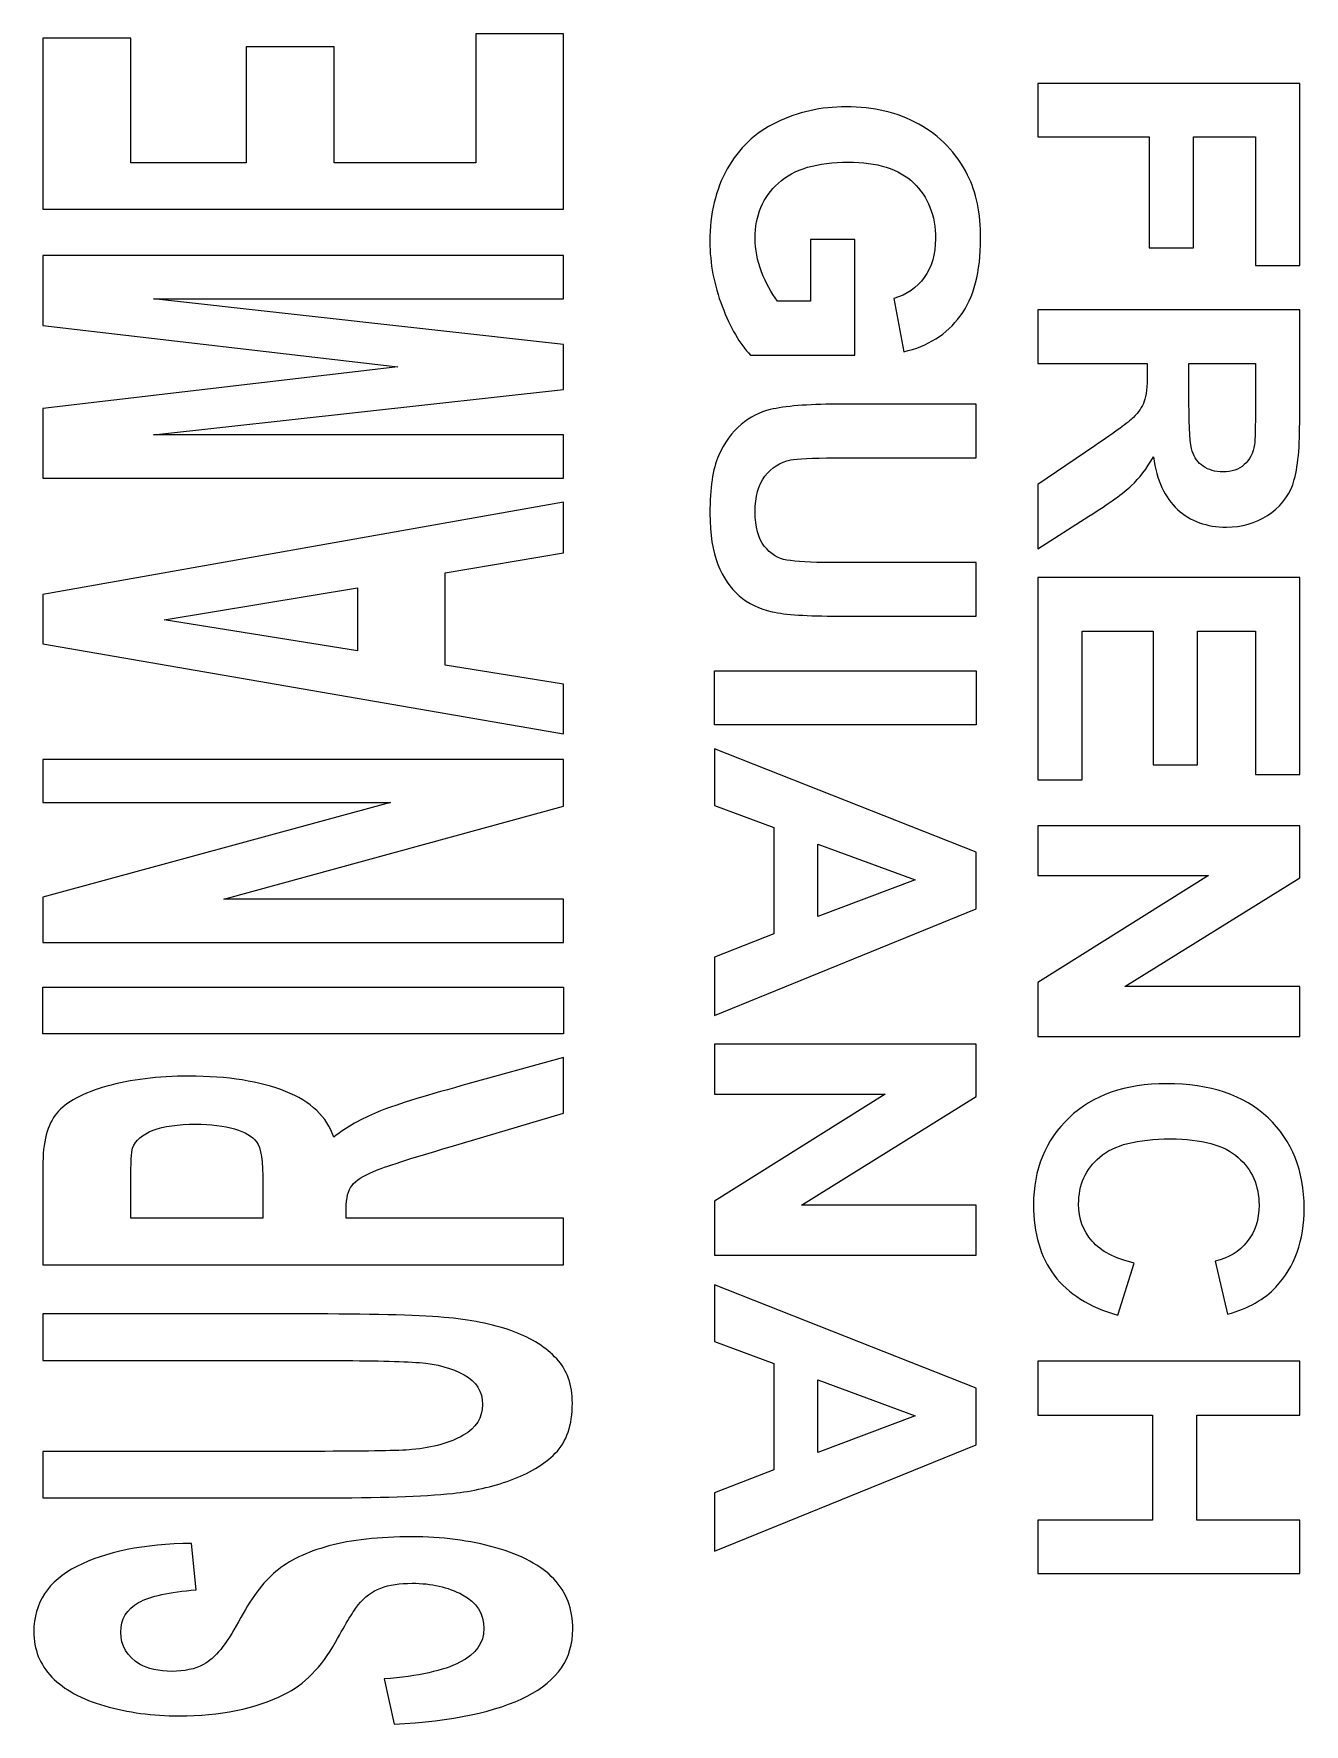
# Model space of a CAD drawing. Header units: centimetres. Extents: x -12.1 to 12.1, y -5 to 6.2.
# Drawn here: x -6.81 to -6.315, y -0.285 to 0.374 of the extents above; entities that cross this region are included whole.
import ezdxf

# ---------------------------------------------------------------- set-up
doc = ezdxf.new("R2010")
doc.units = ezdxf.units.CM
doc.header["$MEASUREMENT"] = 0
doc.layers.add('Layer 1', color=7, linetype='Continuous')

msp = doc.modelspace()

# ---------------------------------------------------------------- linework, layer by layer
at = {"layer": 'Layer 1', "color": 250}
for points, knots in [([(-6.60399, 0.30567), (-6.60399, 0.30567), (-6.80686, 0.30567), (-6.80686, 0.30567), (-6.80686, 0.30567), (-6.80686, 0.30567), (-6.80686, 0.37232), (-6.80686, 0.37232), (-6.80686, 0.37232), (-6.80686, 0.37232), (-6.77255, 0.37232), (-6.77255, 0.37232), (-6.77255, 0.37232), (-6.77255, 0.37232), (-6.77255, 0.3238), (-6.77255, 0.3238), (-6.77255, 0.3238), (-6.77255, 0.3238), (-6.72757, 0.3238), (-6.72757, 0.3238), (-6.72757, 0.3238), (-6.72757, 0.3238), (-6.72757, 0.36895), (-6.72757, 0.36895), (-6.72757, 0.36895), (-6.72757, 0.36895), (-6.69338, 0.36895), (-6.69338, 0.36895), (-6.69338, 0.36895), (-6.69338, 0.36895), (-6.69338, 0.3238), (-6.69338, 0.3238), (-6.69338, 0.3238), (-6.69338, 0.3238), (-6.63817, 0.3238), (-6.63817, 0.3238), (-6.63817, 0.3238), (-6.63817, 0.3238), (-6.63817, 0.37404), (-6.63817, 0.37404), (-6.63817, 0.37404), (-6.63817, 0.37404), (-6.60399, 0.37404), (-6.60399, 0.37404), (-6.60399, 0.37404), (-6.60399, 0.37404), (-6.60399, 0.30567), (-6.60399, 0.30567)], [0, 0, 0, 0, 0.076923, 0.076923, 0.076923, 0.076923, 0.153846, 0.153846, 0.153846, 0.153846, 0.230769, 0.230769, 0.230769, 0.230769, 0.307692, 0.307692, 0.307692, 0.307692, 0.384615, 0.384615, 0.384615, 0.384615, 0.461538, 0.461538, 0.461538, 0.461538, 0.538462, 0.538462, 0.538462, 0.538462, 0.615385, 0.615385, 0.615385, 0.615385, 0.692308, 0.692308, 0.692308, 0.692308, 0.769231, 0.769231, 0.769231, 0.769231, 0.846154, 0.846154, 0.846154, 0.846154, 1, 1, 1, 1]), ([(-6.41917, 0.3547), (-6.41917, 0.3547), (-6.3172, 0.3547), (-6.3172, 0.3547), (-6.3172, 0.3547), (-6.3172, 0.3547), (-6.3172, 0.28374), (-6.3172, 0.28374), (-6.3172, 0.28374), (-6.3172, 0.28374), (-6.33443, 0.28374), (-6.33443, 0.28374), (-6.33443, 0.28374), (-6.33443, 0.28374), (-6.33443, 0.33382), (-6.33443, 0.33382), (-6.33443, 0.33382), (-6.33443, 0.33382), (-6.35857, 0.33382), (-6.35857, 0.33382), (-6.35857, 0.33382), (-6.35857, 0.33382), (-6.35857, 0.29061), (-6.35857, 0.29061), (-6.35857, 0.29061), (-6.35857, 0.29061), (-6.37583, 0.29061), (-6.37583, 0.29061), (-6.37583, 0.29061), (-6.37583, 0.29061), (-6.37583, 0.33382), (-6.37583, 0.33382), (-6.37583, 0.33382), (-6.37583, 0.33382), (-6.41917, 0.33382), (-6.41917, 0.33382), (-6.41917, 0.33382), (-6.41917, 0.33382), (-6.41917, 0.3547), (-6.41917, 0.3547)], [0, 0, 0, 0, 0.090909, 0.090909, 0.090909, 0.090909, 0.181818, 0.181818, 0.181818, 0.181818, 0.272727, 0.272727, 0.272727, 0.272727, 0.363636, 0.363636, 0.363636, 0.363636, 0.454545, 0.454545, 0.454545, 0.454545, 0.545455, 0.545455, 0.545455, 0.545455, 0.636364, 0.636364, 0.636364, 0.636364, 0.727273, 0.727273, 0.727273, 0.727273, 0.818182, 0.818182, 0.818182, 0.818182, 1, 1, 1, 1]), ([(-6.50772, 0.29384), (-6.50772, 0.29384), (-6.49053, 0.29384), (-6.49053, 0.29384), (-6.49053, 0.29384), (-6.49053, 0.29384), (-6.49053, 0.2488), (-6.49053, 0.2488), (-6.49053, 0.2488), (-6.49053, 0.2488), (-6.53116, 0.2488), (-6.53116, 0.2488), (-6.53116, 0.2488), (-6.53532, 0.25316), (-6.53902, 0.25949), (-6.5422, 0.26782), (-6.5422, 0.26782), (-6.54534, 0.27611), (-6.54697, 0.28452), (-6.54697, 0.29306), (-6.54697, 0.29306), (-6.54697, 0.30389), (-6.54473, 0.31332), (-6.54022, 0.32136), (-6.54022, 0.32136), (-6.53576, 0.32942), (-6.52938, 0.33548), (-6.52106, 0.33953), (-6.52106, 0.33953), (-6.5127, 0.34358), (-6.50367, 0.34559), (-6.49388, 0.34559), (-6.49388, 0.34559), (-6.48325, 0.34559), (-6.47382, 0.34335), (-6.46556, 0.33883), (-6.46556, 0.33883), (-6.45729, 0.33432), (-6.45096, 0.32771), (-6.44656, 0.31897), (-6.44656, 0.31897), (-6.44319, 0.31234), (-6.4415, 0.30409), (-6.4415, 0.29416), (-6.4415, 0.29416), (-6.4415, 0.28132), (-6.44412, 0.27127), (-6.44945, 0.26405), (-6.44945, 0.26405), (-6.45475, 0.25684), (-6.46209, 0.25217), (-6.47147, 0.25013), (-6.47147, 0.25013), (-6.47147, 0.25013), (-6.4753, 0.27089), (-6.4753, 0.27089), (-6.4753, 0.27089), (-6.47027, 0.27232), (-6.46634, 0.27509), (-6.46343, 0.27911), (-6.46343, 0.27911), (-6.46051, 0.2831), (-6.45908, 0.28816), (-6.45908, 0.29416), (-6.45908, 0.29416), (-6.45908, 0.30333), (-6.46194, 0.31059), (-6.46765, 0.31597), (-6.46765, 0.31597), (-6.47332, 0.32136), (-6.4818, 0.32404), (-6.49304, 0.32404), (-6.49304, 0.32404), (-6.50513, 0.32404), (-6.51421, 0.32134), (-6.52026, 0.31585), (-6.52026, 0.31585), (-6.52632, 0.31041), (-6.52935, 0.30325), (-6.52935, 0.29439), (-6.52935, 0.29439), (-6.52935, 0.29003), (-6.52851, 0.28564), (-6.52682, 0.28124), (-6.52682, 0.28124), (-6.52513, 0.27684), (-6.52306, 0.27306), (-6.52064, 0.26988), (-6.52064, 0.26988), (-6.52064, 0.26988), (-6.50772, 0.26988), (-6.50772, 0.26988), (-6.50772, 0.26988), (-6.50772, 0.26988), (-6.50772, 0.29384), (-6.50772, 0.29384)], [0, 0, 0, 0, 0.04, 0.04, 0.04, 0.04, 0.08, 0.08, 0.08, 0.08, 0.12, 0.12, 0.12, 0.12, 0.16, 0.16, 0.16, 0.16, 0.2, 0.2, 0.2, 0.2, 0.24, 0.24, 0.24, 0.24, 0.28, 0.28, 0.28, 0.28, 0.32, 0.32, 0.32, 0.32, 0.36, 0.36, 0.36, 0.36, 0.4, 0.4, 0.4, 0.4, 0.44, 0.44, 0.44, 0.44, 0.48, 0.48, 0.48, 0.48, 0.52, 0.52, 0.52, 0.52, 0.56, 0.56, 0.56, 0.56, 0.6, 0.6, 0.6, 0.6, 0.64, 0.64, 0.64, 0.64, 0.68, 0.68, 0.68, 0.68, 0.72, 0.72, 0.72, 0.72, 0.76, 0.76, 0.76, 0.76, 0.8, 0.8, 0.8, 0.8, 0.84, 0.84, 0.84, 0.84, 0.88, 0.88, 0.88, 0.88, 0.92, 0.92, 0.92, 0.92, 1, 1, 1, 1]), ([(-6.60399, 0.20081), (-6.60399, 0.20081), (-6.80686, 0.20081), (-6.80686, 0.20081), (-6.80686, 0.20081), (-6.80686, 0.20081), (-6.80686, 0.22798), (-6.80686, 0.22798), (-6.80686, 0.22798), (-6.80686, 0.22798), (-6.66848, 0.24428), (-6.66848, 0.24428), (-6.66848, 0.24428), (-6.66848, 0.24428), (-6.80686, 0.26041), (-6.80686, 0.26041), (-6.80686, 0.26041), (-6.80686, 0.26041), (-6.80686, 0.28764), (-6.80686, 0.28764), (-6.80686, 0.28764), (-6.80686, 0.28764), (-6.60399, 0.28764), (-6.60399, 0.28764), (-6.60399, 0.28764), (-6.60399, 0.28764), (-6.60399, 0.27078), (-6.60399, 0.27078), (-6.60399, 0.27078), (-6.60399, 0.27078), (-6.7637, 0.27078), (-6.7637, 0.27078), (-6.7637, 0.27078), (-6.7637, 0.27078), (-6.60399, 0.25293), (-6.60399, 0.25293), (-6.60399, 0.25293), (-6.60399, 0.25293), (-6.60399, 0.23546), (-6.60399, 0.23546), (-6.60399, 0.23546), (-6.60399, 0.23546), (-6.7637, 0.2177), (-6.7637, 0.2177), (-6.7637, 0.2177), (-6.7637, 0.2177), (-6.60399, 0.2177), (-6.60399, 0.2177), (-6.60399, 0.2177), (-6.60399, 0.2177), (-6.60399, 0.20081), (-6.60399, 0.20081)], [0, 0, 0, 0, 0.071429, 0.071429, 0.071429, 0.071429, 0.142857, 0.142857, 0.142857, 0.142857, 0.214286, 0.214286, 0.214286, 0.214286, 0.285714, 0.285714, 0.285714, 0.285714, 0.357143, 0.357143, 0.357143, 0.357143, 0.428571, 0.428571, 0.428571, 0.428571, 0.5, 0.5, 0.5, 0.5, 0.571429, 0.571429, 0.571429, 0.571429, 0.642857, 0.642857, 0.642857, 0.642857, 0.714286, 0.714286, 0.714286, 0.714286, 0.785714, 0.785714, 0.785714, 0.785714, 0.857143, 0.857143, 0.857143, 0.857143, 1, 1, 1, 1]), ([(-6.41917, 0.26644), (-6.41917, 0.26644), (-6.3172, 0.26644), (-6.3172, 0.26644), (-6.3172, 0.26644), (-6.3172, 0.26644), (-6.3172, 0.22244), (-6.3172, 0.22244), (-6.3172, 0.22244), (-6.3172, 0.21141), (-6.3181, 0.20334), (-6.31993, 0.19831), (-6.31993, 0.19831), (-6.32176, 0.19332), (-6.32503, 0.18933), (-6.32972, 0.18631), (-6.32972, 0.18631), (-6.3344, 0.18328), (-6.33976, 0.18177), (-6.34576, 0.18177), (-6.34576, 0.18177), (-6.35345, 0.18177), (-6.35974, 0.18407), (-6.36474, 0.18861), (-6.36474, 0.18861), (-6.36973, 0.19321), (-6.37287, 0.20002), (-6.37417, 0.20911), (-6.37417, 0.20911), (-6.37677, 0.20456), (-6.37962, 0.20084), (-6.38274, 0.19793), (-6.38274, 0.19793), (-6.38583, 0.19499), (-6.39136, 0.19099), (-6.39928, 0.18605), (-6.39928, 0.18605), (-6.39928, 0.18605), (-6.41917, 0.17335), (-6.41917, 0.17335), (-6.41917, 0.17335), (-6.41917, 0.17335), (-6.41917, 0.19836), (-6.41917, 0.19836), (-6.41917, 0.19836), (-6.41917, 0.19836), (-6.39698, 0.2135), (-6.39698, 0.2135), (-6.39698, 0.2135), (-6.38906, 0.21883), (-6.38405, 0.22253), (-6.38198, 0.22451), (-6.38198, 0.22451), (-6.37994, 0.22649), (-6.37852, 0.22856), (-6.37776, 0.2308), (-6.37776, 0.2308), (-6.37697, 0.23302), (-6.37659, 0.23654), (-6.37659, 0.24131), (-6.37659, 0.24131), (-6.37659, 0.24131), (-6.37659, 0.2455), (-6.37659, 0.2455), (-6.37659, 0.2455), (-6.37659, 0.2455), (-6.41917, 0.2455), (-6.41917, 0.2455), (-6.41917, 0.2455), (-6.41917, 0.2455), (-6.41917, 0.26644), (-6.41917, 0.26644)], [0, 0, 0, 0, 0.052632, 0.052632, 0.052632, 0.052632, 0.105263, 0.105263, 0.105263, 0.105263, 0.157895, 0.157895, 0.157895, 0.157895, 0.210526, 0.210526, 0.210526, 0.210526, 0.263158, 0.263158, 0.263158, 0.263158, 0.315789, 0.315789, 0.315789, 0.315789, 0.368421, 0.368421, 0.368421, 0.368421, 0.421053, 0.421053, 0.421053, 0.421053, 0.473684, 0.473684, 0.473684, 0.473684, 0.526316, 0.526316, 0.526316, 0.526316, 0.578947, 0.578947, 0.578947, 0.578947, 0.631579, 0.631579, 0.631579, 0.631579, 0.684211, 0.684211, 0.684211, 0.684211, 0.736842, 0.736842, 0.736842, 0.736842, 0.789474, 0.789474, 0.789474, 0.789474, 0.842105, 0.842105, 0.842105, 0.842105, 0.894737, 0.894737, 0.894737, 0.894737, 1, 1, 1, 1]), ([(-6.36032, 0.2455), (-6.36032, 0.2455), (-6.36032, 0.2301), (-6.36032, 0.2301), (-6.36032, 0.2301), (-6.36032, 0.22002), (-6.35991, 0.2138), (-6.35906, 0.21132), (-6.35906, 0.21132), (-6.35825, 0.20881), (-6.35679, 0.20683), (-6.35475, 0.20547), (-6.35475, 0.20547), (-6.35271, 0.20404), (-6.35015, 0.20332), (-6.3471, 0.20332), (-6.3471, 0.20332), (-6.34366, 0.20332), (-6.34089, 0.20424), (-6.3388, 0.20611), (-6.3388, 0.20611), (-6.33668, 0.20797), (-6.33536, 0.21056), (-6.33478, 0.21397), (-6.33478, 0.21397), (-6.33455, 0.21566), (-6.33443, 0.22076), (-6.33443, 0.22923), (-6.33443, 0.22923), (-6.33443, 0.22923), (-6.33443, 0.2455), (-6.33443, 0.2455), (-6.33443, 0.2455), (-6.33443, 0.2455), (-6.36032, 0.2455), (-6.36032, 0.2455)], [0, 0, 0, 0, 0.1, 0.1, 0.1, 0.1, 0.2, 0.2, 0.2, 0.2, 0.3, 0.3, 0.3, 0.3, 0.4, 0.4, 0.4, 0.4, 0.5, 0.5, 0.5, 0.5, 0.6, 0.6, 0.6, 0.6, 0.7, 0.7, 0.7, 0.7, 0.8, 0.8, 0.8, 0.8, 1, 1, 1, 1]), ([(-6.44322, 0.22966), (-6.44322, 0.22966), (-6.44322, 0.20873), (-6.44322, 0.20873), (-6.44322, 0.20873), (-6.44322, 0.20873), (-6.49846, 0.20873), (-6.49846, 0.20873), (-6.49846, 0.20873), (-6.50722, 0.20873), (-6.5129, 0.20849), (-6.51549, 0.20794), (-6.51549, 0.20794), (-6.51969, 0.20704), (-6.52303, 0.20494), (-6.52556, 0.20157), (-6.52556, 0.20157), (-6.5281, 0.19819), (-6.52935, 0.19359), (-6.52935, 0.18777), (-6.52935, 0.18777), (-6.52935, 0.18182), (-6.52816, 0.17737), (-6.52577, 0.17434), (-6.52577, 0.17434), (-6.52338, 0.17131), (-6.52044, 0.16951), (-6.51695, 0.16892), (-6.51695, 0.16892), (-6.51348, 0.16829), (-6.50772, 0.16796), (-6.49965, 0.16796), (-6.49965, 0.16796), (-6.49965, 0.16796), (-6.44322, 0.16796), (-6.44322, 0.16796), (-6.44322, 0.16796), (-6.44322, 0.16796), (-6.44322, 0.14708), (-6.44322, 0.14708), (-6.44322, 0.14708), (-6.44322, 0.14708), (-6.4968, 0.14708), (-6.4968, 0.14708), (-6.4968, 0.14708), (-6.50903, 0.14708), (-6.51767, 0.14763), (-6.52274, 0.14877), (-6.52274, 0.14877), (-6.52778, 0.14991), (-6.53206, 0.15198), (-6.53555, 0.15503), (-6.53555, 0.15503), (-6.53902, 0.15809), (-6.54178, 0.16214), (-6.54386, 0.16721), (-6.54386, 0.16721), (-6.54592, 0.17227), (-6.54697, 0.17891), (-6.54697, 0.18712), (-6.54697, 0.18712), (-6.54697, 0.19696), (-6.54584, 0.20448), (-6.54359, 0.20961), (-6.54359, 0.20961), (-6.54132, 0.21472), (-6.53841, 0.21878), (-6.5348, 0.22175), (-6.5348, 0.22175), (-6.53122, 0.22471), (-6.52746, 0.22664), (-6.5235, 0.22757), (-6.5235, 0.22757), (-6.51767, 0.22894), (-6.50903, 0.22966), (-6.49762, 0.22966), (-6.49762, 0.22966), (-6.49762, 0.22966), (-6.44322, 0.22966), (-6.44322, 0.22966)], [0, 0, 0, 0, 0.047619, 0.047619, 0.047619, 0.047619, 0.095238, 0.095238, 0.095238, 0.095238, 0.142857, 0.142857, 0.142857, 0.142857, 0.190476, 0.190476, 0.190476, 0.190476, 0.238095, 0.238095, 0.238095, 0.238095, 0.285714, 0.285714, 0.285714, 0.285714, 0.333333, 0.333333, 0.333333, 0.333333, 0.380952, 0.380952, 0.380952, 0.380952, 0.428571, 0.428571, 0.428571, 0.428571, 0.47619, 0.47619, 0.47619, 0.47619, 0.52381, 0.52381, 0.52381, 0.52381, 0.571429, 0.571429, 0.571429, 0.571429, 0.619048, 0.619048, 0.619048, 0.619048, 0.666667, 0.666667, 0.666667, 0.666667, 0.714286, 0.714286, 0.714286, 0.714286, 0.761905, 0.761905, 0.761905, 0.761905, 0.809524, 0.809524, 0.809524, 0.809524, 0.857143, 0.857143, 0.857143, 0.857143, 0.904762, 0.904762, 0.904762, 0.904762, 1, 1, 1, 1]), ([(-6.60399, 0.19143), (-6.60399, 0.19143), (-6.60399, 0.17169), (-6.60399, 0.17169), (-6.60399, 0.17169), (-6.60399, 0.17169), (-6.65008, 0.16389), (-6.65008, 0.16389), (-6.65008, 0.16389), (-6.65008, 0.16389), (-6.65008, 0.12792), (-6.65008, 0.12792), (-6.65008, 0.12792), (-6.65008, 0.12792), (-6.60399, 0.12053), (-6.60399, 0.12053), (-6.60399, 0.12053), (-6.60399, 0.12053), (-6.60399, 0.10125), (-6.60399, 0.10125), (-6.60399, 0.10125), (-6.60399, 0.10125), (-6.80686, 0.13628), (-6.80686, 0.13628), (-6.80686, 0.13628), (-6.80686, 0.13628), (-6.80686, 0.1555), (-6.80686, 0.1555), (-6.80686, 0.1555), (-6.80686, 0.1555), (-6.60399, 0.19143), (-6.60399, 0.19143)], [0, 0, 0, 0, 0.111111, 0.111111, 0.111111, 0.111111, 0.222222, 0.222222, 0.222222, 0.222222, 0.333333, 0.333333, 0.333333, 0.333333, 0.444444, 0.444444, 0.444444, 0.444444, 0.555556, 0.555556, 0.555556, 0.555556, 0.666667, 0.666667, 0.666667, 0.666667, 0.777778, 0.777778, 0.777778, 0.777778, 1, 1, 1, 1]), ([(-6.41917, 0.16208), (-6.41917, 0.16208), (-6.3172, 0.16208), (-6.3172, 0.16208), (-6.3172, 0.16208), (-6.3172, 0.16208), (-6.3172, 0.08532), (-6.3172, 0.08532), (-6.3172, 0.08532), (-6.3172, 0.08532), (-6.33443, 0.08532), (-6.33443, 0.08532), (-6.33443, 0.08532), (-6.33443, 0.08532), (-6.33443, 0.14115), (-6.33443, 0.14115), (-6.33443, 0.14115), (-6.33443, 0.14115), (-6.35706, 0.14115), (-6.35706, 0.14115), (-6.35706, 0.14115), (-6.35706, 0.14115), (-6.35706, 0.08917), (-6.35706, 0.08917), (-6.35706, 0.08917), (-6.35706, 0.08917), (-6.37423, 0.08917), (-6.37423, 0.08917), (-6.37423, 0.08917), (-6.37423, 0.08917), (-6.37423, 0.14115), (-6.37423, 0.14115), (-6.37423, 0.14115), (-6.37423, 0.14115), (-6.40198, 0.14115), (-6.40198, 0.14115), (-6.40198, 0.14115), (-6.40198, 0.14115), (-6.40198, 0.08332), (-6.40198, 0.08332), (-6.40198, 0.08332), (-6.40198, 0.08332), (-6.41917, 0.08332), (-6.41917, 0.08332), (-6.41917, 0.08332), (-6.41917, 0.08332), (-6.41917, 0.16208), (-6.41917, 0.16208)], [0, 0, 0, 0, 0.076923, 0.076923, 0.076923, 0.076923, 0.153846, 0.153846, 0.153846, 0.153846, 0.230769, 0.230769, 0.230769, 0.230769, 0.307692, 0.307692, 0.307692, 0.307692, 0.384615, 0.384615, 0.384615, 0.384615, 0.461538, 0.461538, 0.461538, 0.461538, 0.538462, 0.538462, 0.538462, 0.538462, 0.615385, 0.615385, 0.615385, 0.615385, 0.692308, 0.692308, 0.692308, 0.692308, 0.769231, 0.769231, 0.769231, 0.769231, 0.846154, 0.846154, 0.846154, 0.846154, 1, 1, 1, 1]), ([(-6.68427, 0.15806), (-6.68427, 0.15806), (-6.75954, 0.14566), (-6.75954, 0.14566), (-6.75954, 0.14566), (-6.75954, 0.14566), (-6.68427, 0.13351), (-6.68427, 0.13351), (-6.68427, 0.13351), (-6.68427, 0.13351), (-6.68427, 0.15806), (-6.68427, 0.15806)], [0, 0, 0, 0, 0.25, 0.25, 0.25, 0.25, 0.5, 0.5, 0.5, 0.5, 1, 1, 1, 1]), ([(-6.54523, 0.10475), (-6.54523, 0.10475), (-6.44323, 0.10475), (-6.44323, 0.10475), (-6.44323, 0.10475), (-6.44323, 0.10475), (-6.44323, 0.12569), (-6.44323, 0.12569), (-6.44323, 0.12569), (-6.44323, 0.12569), (-6.54523, 0.12569), (-6.54523, 0.12569), (-6.54523, 0.12569), (-6.54523, 0.12569), (-6.54523, 0.10475), (-6.54523, 0.10475)], [0, 0, 0, 0, 0.2, 0.2, 0.2, 0.2, 0.4, 0.4, 0.4, 0.4, 0.6, 0.6, 0.6, 0.6, 1, 1, 1, 1]), ([(-6.54523, -0.00853), (-6.54523, -0.00853), (-6.54523, 0.01421), (-6.54523, 0.01421), (-6.54523, 0.01421), (-6.54523, 0.01421), (-6.52204, 0.02327), (-6.52204, 0.02327), (-6.52204, 0.02327), (-6.52204, 0.02327), (-6.52204, 0.06468), (-6.52204, 0.06468), (-6.52204, 0.06468), (-6.52204, 0.06468), (-6.54523, 0.07321), (-6.54523, 0.07321), (-6.54523, 0.07321), (-6.54523, 0.07321), (-6.54523, 0.09537), (-6.54523, 0.09537), (-6.54523, 0.09537), (-6.54523, 0.09537), (-6.44322, 0.05504), (-6.44322, 0.05504), (-6.44322, 0.05504), (-6.44322, 0.05504), (-6.44322, 0.03297), (-6.44322, 0.03297), (-6.44322, 0.03297), (-6.44322, 0.03297), (-6.54523, -0.00853), (-6.54523, -0.00853)], [0, 0, 0, 0, 0.111111, 0.111111, 0.111111, 0.111111, 0.222222, 0.222222, 0.222222, 0.222222, 0.333333, 0.333333, 0.333333, 0.333333, 0.444444, 0.444444, 0.444444, 0.444444, 0.555556, 0.555556, 0.555556, 0.555556, 0.666667, 0.666667, 0.666667, 0.666667, 0.777778, 0.777778, 0.777778, 0.777778, 1, 1, 1, 1]), ([(-6.60399, 0.01989), (-6.60399, 0.01989), (-6.80686, 0.01989), (-6.80686, 0.01989), (-6.80686, 0.01989), (-6.80686, 0.01989), (-6.80686, 0.03757), (-6.80686, 0.03757), (-6.80686, 0.03757), (-6.80686, 0.03757), (-6.67139, 0.07438), (-6.67139, 0.07438), (-6.67139, 0.07438), (-6.67139, 0.07438), (-6.80686, 0.07438), (-6.80686, 0.07438), (-6.80686, 0.07438), (-6.80686, 0.07438), (-6.80686, 0.09123), (-6.80686, 0.09123), (-6.80686, 0.09123), (-6.80686, 0.09123), (-6.60399, 0.09123), (-6.60399, 0.09123), (-6.60399, 0.09123), (-6.60399, 0.09123), (-6.60399, 0.07301), (-6.60399, 0.07301), (-6.60399, 0.07301), (-6.60399, 0.07301), (-6.7363, 0.03681), (-6.7363, 0.03681), (-6.7363, 0.03681), (-6.7363, 0.03681), (-6.60399, 0.03681), (-6.60399, 0.03681), (-6.60399, 0.03681), (-6.60399, 0.03681), (-6.60399, 0.01989), (-6.60399, 0.01989)], [0, 0, 0, 0, 0.090909, 0.090909, 0.090909, 0.090909, 0.181818, 0.181818, 0.181818, 0.181818, 0.272727, 0.272727, 0.272727, 0.272727, 0.363636, 0.363636, 0.363636, 0.363636, 0.454545, 0.454545, 0.454545, 0.454545, 0.545455, 0.545455, 0.545455, 0.545455, 0.636364, 0.636364, 0.636364, 0.636364, 0.727273, 0.727273, 0.727273, 0.727273, 0.818182, 0.818182, 0.818182, 0.818182, 1, 1, 1, 1]), ([(-6.41917, 0.06537), (-6.41917, 0.06537), (-6.3172, 0.06537), (-6.3172, 0.06537), (-6.3172, 0.06537), (-6.3172, 0.06537), (-6.3172, 0.04508), (-6.3172, 0.04508), (-6.3172, 0.04508), (-6.3172, 0.04508), (-6.3853, 0.00268), (-6.3853, 0.00268), (-6.3853, 0.00268), (-6.3853, 0.00268), (-6.3172, 0.00268), (-6.3172, 0.00268), (-6.3172, 0.00268), (-6.3172, 0.00268), (-6.3172, -0.01674), (-6.3172, -0.01674), (-6.3172, -0.01674), (-6.3172, -0.01674), (-6.41917, -0.01674), (-6.41917, -0.01674), (-6.41917, -0.01674), (-6.41917, -0.01674), (-6.41917, 0.00423), (-6.41917, 0.00423), (-6.41917, 0.00423), (-6.41917, 0.00423), (-6.35266, 0.04598), (-6.35266, 0.04598), (-6.35266, 0.04598), (-6.35266, 0.04598), (-6.41917, 0.04598), (-6.41917, 0.04598), (-6.41917, 0.04598), (-6.41917, 0.04598), (-6.41917, 0.06537), (-6.41917, 0.06537)], [0, 0, 0, 0, 0.090909, 0.090909, 0.090909, 0.090909, 0.181818, 0.181818, 0.181818, 0.181818, 0.272727, 0.272727, 0.272727, 0.272727, 0.363636, 0.363636, 0.363636, 0.363636, 0.454545, 0.454545, 0.454545, 0.454545, 0.545455, 0.545455, 0.545455, 0.545455, 0.636364, 0.636364, 0.636364, 0.636364, 0.727273, 0.727273, 0.727273, 0.727273, 0.818182, 0.818182, 0.818182, 0.818182, 1, 1, 1, 1]), ([(-6.50486, 0.02997), (-6.50486, 0.02997), (-6.46701, 0.04423), (-6.46701, 0.04423), (-6.46701, 0.04423), (-6.46701, 0.04423), (-6.50486, 0.05824), (-6.50486, 0.05824), (-6.50486, 0.05824), (-6.50486, 0.05824), (-6.50486, 0.02997), (-6.50486, 0.02997)], [0, 0, 0, 0, 0.25, 0.25, 0.25, 0.25, 0.5, 0.5, 0.5, 0.5, 1, 1, 1, 1]), ([(-6.80686, -0.01569), (-6.80686, -0.01569), (-6.60398, -0.01569), (-6.60398, -0.01569), (-6.60398, -0.01569), (-6.60398, -0.01569), (-6.60398, 0.00245), (-6.60398, 0.00245), (-6.60398, 0.00245), (-6.60398, 0.00245), (-6.80686, 0.00245), (-6.80686, 0.00245), (-6.80686, 0.00245), (-6.80686, 0.00245), (-6.80686, -0.01569), (-6.80686, -0.01569)], [0, 0, 0, 0, 0.2, 0.2, 0.2, 0.2, 0.4, 0.4, 0.4, 0.4, 0.6, 0.6, 0.6, 0.6, 1, 1, 1, 1]), ([(-6.60399, -0.10575), (-6.60399, -0.10575), (-6.80686, -0.10575), (-6.80686, -0.10575), (-6.80686, -0.10575), (-6.80686, -0.10575), (-6.80686, -0.06755), (-6.80686, -0.06755), (-6.80686, -0.06755), (-6.80686, -0.05794), (-6.80505, -0.05099), (-6.80141, -0.04664), (-6.80141, -0.04664), (-6.79777, -0.04228), (-6.79127, -0.03878), (-6.78195, -0.03616), (-6.78195, -0.03616), (-6.77264, -0.03357), (-6.76198, -0.03223), (-6.74999, -0.03223), (-6.74999, -0.03223), (-6.73476, -0.03223), (-6.7222, -0.03424), (-6.71227, -0.03817), (-6.71227, -0.03817), (-6.70234, -0.04213), (-6.69612, -0.0481), (-6.69353, -0.05596), (-6.69353, -0.05596), (-6.68834, -0.05206), (-6.68269, -0.04883), (-6.67649, -0.04626), (-6.67649, -0.04626), (-6.67032, -0.04371), (-6.65934, -0.04026), (-6.64356, -0.03593), (-6.64356, -0.03593), (-6.64356, -0.03593), (-6.60399, -0.02495), (-6.60399, -0.02495), (-6.60399, -0.02495), (-6.60399, -0.02495), (-6.60399, -0.04667), (-6.60399, -0.04667), (-6.60399, -0.04667), (-6.60399, -0.04667), (-6.64813, -0.05974), (-6.64813, -0.05974), (-6.64813, -0.05974), (-6.66391, -0.06443), (-6.67384, -0.06761), (-6.67798, -0.06933), (-6.67798, -0.06933), (-6.68208, -0.07104), (-6.68488, -0.07285), (-6.68639, -0.0748), (-6.68639, -0.0748), (-6.68791, -0.07672), (-6.68866, -0.07972), (-6.68866, -0.08392), (-6.68866, -0.08392), (-6.68866, -0.08392), (-6.68866, -0.08762), (-6.68866, -0.08762), (-6.68866, -0.08762), (-6.68866, -0.08762), (-6.60399, -0.08762), (-6.60399, -0.08762), (-6.60399, -0.08762), (-6.60399, -0.08762), (-6.60399, -0.10575), (-6.60399, -0.10575)], [0, 0, 0, 0, 0.052632, 0.052632, 0.052632, 0.052632, 0.105263, 0.105263, 0.105263, 0.105263, 0.157895, 0.157895, 0.157895, 0.157895, 0.210526, 0.210526, 0.210526, 0.210526, 0.263158, 0.263158, 0.263158, 0.263158, 0.315789, 0.315789, 0.315789, 0.315789, 0.368421, 0.368421, 0.368421, 0.368421, 0.421053, 0.421053, 0.421053, 0.421053, 0.473684, 0.473684, 0.473684, 0.473684, 0.526316, 0.526316, 0.526316, 0.526316, 0.578947, 0.578947, 0.578947, 0.578947, 0.631579, 0.631579, 0.631579, 0.631579, 0.684211, 0.684211, 0.684211, 0.684211, 0.736842, 0.736842, 0.736842, 0.736842, 0.789474, 0.789474, 0.789474, 0.789474, 0.842105, 0.842105, 0.842105, 0.842105, 0.894737, 0.894737, 0.894737, 0.894737, 1, 1, 1, 1]), ([(-6.54523, -0.01979), (-6.54523, -0.01979), (-6.44322, -0.01979), (-6.44322, -0.01979), (-6.44322, -0.01979), (-6.44322, -0.01979), (-6.44322, -0.04015), (-6.44322, -0.04015), (-6.44322, -0.04015), (-6.44322, -0.04015), (-6.51133, -0.08252), (-6.51133, -0.08252), (-6.51133, -0.08252), (-6.51133, -0.08252), (-6.44322, -0.08252), (-6.44322, -0.08252), (-6.44322, -0.08252), (-6.44322, -0.08252), (-6.44322, -0.10194), (-6.44322, -0.10194), (-6.44322, -0.10194), (-6.44322, -0.10194), (-6.54523, -0.10194), (-6.54523, -0.10194), (-6.54523, -0.10194), (-6.54523, -0.10194), (-6.54523, -0.08095), (-6.54523, -0.08095), (-6.54523, -0.08095), (-6.54523, -0.08095), (-6.47869, -0.03925), (-6.47869, -0.03925), (-6.47869, -0.03925), (-6.47869, -0.03925), (-6.54523, -0.03925), (-6.54523, -0.03925), (-6.54523, -0.03925), (-6.54523, -0.03925), (-6.54523, -0.01979), (-6.54523, -0.01979)], [0, 0, 0, 0, 0.090909, 0.090909, 0.090909, 0.090909, 0.181818, 0.181818, 0.181818, 0.181818, 0.272727, 0.272727, 0.272727, 0.272727, 0.363636, 0.363636, 0.363636, 0.363636, 0.454545, 0.454545, 0.454545, 0.454545, 0.545455, 0.545455, 0.545455, 0.545455, 0.636364, 0.636364, 0.636364, 0.636364, 0.727273, 0.727273, 0.727273, 0.727273, 0.818182, 0.818182, 0.818182, 0.818182, 1, 1, 1, 1]), ([(-6.38166, -0.10512), (-6.38166, -0.10512), (-6.38801, -0.12536), (-6.38801, -0.12536), (-6.38801, -0.12536), (-6.39913, -0.12221), (-6.40741, -0.11708), (-6.41282, -0.10986), (-6.41282, -0.10986), (-6.4182, -0.10266), (-6.42091, -0.09347), (-6.42091, -0.08234), (-6.42091, -0.08234), (-6.42091, -0.06862), (-6.41629, -0.0573), (-6.40703, -0.04845), (-6.40703, -0.04845), (-6.39779, -0.03963), (-6.38513, -0.0352), (-6.36908, -0.0352), (-6.36908, -0.0352), (-6.3521, -0.0352), (-6.33895, -0.03963), (-6.32951, -0.04851), (-6.32951, -0.04851), (-6.32013, -0.05745), (-6.31545, -0.0691), (-6.31545, -0.08362), (-6.31545, -0.08362), (-6.31545, -0.09629), (-6.31914, -0.10657), (-6.32651, -0.11449), (-6.32651, -0.11449), (-6.33088, -0.11918), (-6.33714, -0.12273), (-6.34529, -0.12506), (-6.34529, -0.12506), (-6.34529, -0.12506), (-6.35015, -0.10439), (-6.35015, -0.10439), (-6.35015, -0.10439), (-6.34486, -0.10316), (-6.34069, -0.1006), (-6.33763, -0.09673), (-6.33763, -0.09673), (-6.33458, -0.09286), (-6.33304, -0.08814), (-6.33304, -0.08255), (-6.33304, -0.08255), (-6.33304, -0.07489), (-6.33577, -0.06866), (-6.34118, -0.06388), (-6.34118, -0.06388), (-6.34661, -0.05911), (-6.35543, -0.05669), (-6.36757, -0.05669), (-6.36757, -0.05669), (-6.38044, -0.05669), (-6.38964, -0.05905), (-6.39508, -0.06376), (-6.39508, -0.06376), (-6.40059, -0.06848), (-6.40333, -0.07463), (-6.40333, -0.08211), (-6.40333, -0.08211), (-6.40333, -0.0877), (-6.40158, -0.09248), (-6.39809, -0.09649), (-6.39809, -0.09649), (-6.39462, -0.10049), (-6.38915, -0.10334), (-6.38166, -0.10512)], [0, 0, 0, 0, 0.052632, 0.052632, 0.052632, 0.052632, 0.105263, 0.105263, 0.105263, 0.105263, 0.157895, 0.157895, 0.157895, 0.157895, 0.210526, 0.210526, 0.210526, 0.210526, 0.263158, 0.263158, 0.263158, 0.263158, 0.315789, 0.315789, 0.315789, 0.315789, 0.368421, 0.368421, 0.368421, 0.368421, 0.421053, 0.421053, 0.421053, 0.421053, 0.473684, 0.473684, 0.473684, 0.473684, 0.526316, 0.526316, 0.526316, 0.526316, 0.578947, 0.578947, 0.578947, 0.578947, 0.631579, 0.631579, 0.631579, 0.631579, 0.684211, 0.684211, 0.684211, 0.684211, 0.736842, 0.736842, 0.736842, 0.736842, 0.789474, 0.789474, 0.789474, 0.789474, 0.842105, 0.842105, 0.842105, 0.842105, 0.894737, 0.894737, 0.894737, 0.894737, 1, 1, 1, 1]), ([(-6.72107, -0.08762), (-6.72107, -0.08762), (-6.72107, -0.07419), (-6.72107, -0.07419), (-6.72107, -0.07419), (-6.72107, -0.06546), (-6.72189, -0.06004), (-6.72357, -0.05785), (-6.72357, -0.05785), (-6.72523, -0.0557), (-6.72806, -0.05404), (-6.73213, -0.05279), (-6.73213, -0.05279), (-6.73621, -0.05156), (-6.74128, -0.05095), (-6.74736, -0.05095), (-6.74736, -0.05095), (-6.75418, -0.05095), (-6.75969, -0.05177), (-6.7639, -0.05334), (-6.7639, -0.05334), (-6.7681, -0.055), (-6.77078, -0.05728), (-6.77185, -0.06024), (-6.77185, -0.06024), (-6.77232, -0.06167), (-6.77255, -0.06607), (-6.77255, -0.07346), (-6.77255, -0.07346), (-6.77255, -0.07346), (-6.77255, -0.08762), (-6.77255, -0.08762), (-6.77255, -0.08762), (-6.77255, -0.08762), (-6.72107, -0.08762), (-6.72107, -0.08762)], [0, 0, 0, 0, 0.1, 0.1, 0.1, 0.1, 0.2, 0.2, 0.2, 0.2, 0.3, 0.3, 0.3, 0.3, 0.4, 0.4, 0.4, 0.4, 0.5, 0.5, 0.5, 0.5, 0.6, 0.6, 0.6, 0.6, 0.7, 0.7, 0.7, 0.7, 0.8, 0.8, 0.8, 0.8, 1, 1, 1, 1]), ([(-6.54523, -0.2174), (-6.54523, -0.2174), (-6.54523, -0.19468), (-6.54523, -0.19468), (-6.54523, -0.19468), (-6.54523, -0.19468), (-6.52204, -0.18563), (-6.52204, -0.18563), (-6.52204, -0.18563), (-6.52204, -0.18563), (-6.52204, -0.14422), (-6.52204, -0.14422), (-6.52204, -0.14422), (-6.52204, -0.14422), (-6.54523, -0.13569), (-6.54523, -0.13569), (-6.54523, -0.13569), (-6.54523, -0.13569), (-6.54523, -0.1135), (-6.54523, -0.1135), (-6.54523, -0.1135), (-6.54523, -0.1135), (-6.44322, -0.15383), (-6.44322, -0.15383), (-6.44322, -0.15383), (-6.44322, -0.15383), (-6.44322, -0.17596), (-6.44322, -0.17596), (-6.44322, -0.17596), (-6.44322, -0.17596), (-6.54523, -0.2174), (-6.54523, -0.2174)], [0, 0, 0, 0, 0.111111, 0.111111, 0.111111, 0.111111, 0.222222, 0.222222, 0.222222, 0.222222, 0.333333, 0.333333, 0.333333, 0.333333, 0.444444, 0.444444, 0.444444, 0.444444, 0.555556, 0.555556, 0.555556, 0.555556, 0.666667, 0.666667, 0.666667, 0.666667, 0.777778, 0.777778, 0.777778, 0.777778, 1, 1, 1, 1]), ([(-6.80686, -0.19661), (-6.80686, -0.19661), (-6.80686, -0.17846), (-6.80686, -0.17846), (-6.80686, -0.17846), (-6.80686, -0.17846), (-6.69699, -0.17846), (-6.69699, -0.17846), (-6.69699, -0.17846), (-6.67955, -0.17846), (-6.66825, -0.17823), (-6.66306, -0.17779), (-6.66306, -0.17779), (-6.65477, -0.17698), (-6.64813, -0.17514), (-6.64306, -0.17221), (-6.64306, -0.17221), (-6.63805, -0.16932), (-6.63555, -0.16531), (-6.63555, -0.16024), (-6.63555, -0.16024), (-6.63555, -0.15508), (-6.6379, -0.15124), (-6.64266, -0.14862), (-6.64266, -0.14862), (-6.64743, -0.146), (-6.65326, -0.14442), (-6.66016, -0.1439), (-6.66016, -0.1439), (-6.66708, -0.14335), (-6.67859, -0.14309), (-6.69463, -0.14309), (-6.69463, -0.14309), (-6.69463, -0.14309), (-6.80686, -0.14309), (-6.80686, -0.14309), (-6.80686, -0.14309), (-6.80686, -0.14309), (-6.80686, -0.12492), (-6.80686, -0.12492), (-6.80686, -0.12492), (-6.80686, -0.12492), (-6.70031, -0.12492), (-6.70031, -0.12492), (-6.70031, -0.12492), (-6.67594, -0.12492), (-6.65875, -0.12541), (-6.64868, -0.12643), (-6.64868, -0.12643), (-6.63864, -0.12739), (-6.63016, -0.12923), (-6.62323, -0.13184), (-6.62323, -0.13184), (-6.6163, -0.13447), (-6.6108, -0.13796), (-6.60666, -0.14238), (-6.60666, -0.14238), (-6.60258, -0.14678), (-6.60054, -0.15258), (-6.60054, -0.15971), (-6.60054, -0.15971), (-6.60054, -0.16824), (-6.60276, -0.17477), (-6.60721, -0.17919), (-6.60721, -0.17919), (-6.6117, -0.18368), (-6.61752, -0.18714), (-6.62466, -0.18973), (-6.62466, -0.18973), (-6.63182, -0.1923), (-6.63933, -0.19401), (-6.64716, -0.19486), (-6.64716, -0.19486), (-6.65879, -0.19602), (-6.67594, -0.19661), (-6.69865, -0.19661), (-6.69865, -0.19661), (-6.69865, -0.19661), (-6.80686, -0.19661), (-6.80686, -0.19661)], [0, 0, 0, 0, 0.047619, 0.047619, 0.047619, 0.047619, 0.095238, 0.095238, 0.095238, 0.095238, 0.142857, 0.142857, 0.142857, 0.142857, 0.190476, 0.190476, 0.190476, 0.190476, 0.238095, 0.238095, 0.238095, 0.238095, 0.285714, 0.285714, 0.285714, 0.285714, 0.333333, 0.333333, 0.333333, 0.333333, 0.380952, 0.380952, 0.380952, 0.380952, 0.428571, 0.428571, 0.428571, 0.428571, 0.47619, 0.47619, 0.47619, 0.47619, 0.52381, 0.52381, 0.52381, 0.52381, 0.571429, 0.571429, 0.571429, 0.571429, 0.619048, 0.619048, 0.619048, 0.619048, 0.666667, 0.666667, 0.666667, 0.666667, 0.714286, 0.714286, 0.714286, 0.714286, 0.761905, 0.761905, 0.761905, 0.761905, 0.809524, 0.809524, 0.809524, 0.809524, 0.857143, 0.857143, 0.857143, 0.857143, 0.904762, 0.904762, 0.904762, 0.904762, 1, 1, 1, 1]), ([(-6.41917, -0.14337), (-6.41917, -0.14337), (-6.3172, -0.14337), (-6.3172, -0.14337), (-6.3172, -0.14337), (-6.3172, -0.14337), (-6.3172, -0.16432), (-6.3172, -0.16432), (-6.3172, -0.16432), (-6.3172, -0.16432), (-6.35732, -0.16432), (-6.35732, -0.16432), (-6.35732, -0.16432), (-6.35732, -0.16432), (-6.35732, -0.20526), (-6.35732, -0.20526), (-6.35732, -0.20526), (-6.35732, -0.20526), (-6.3172, -0.20526), (-6.3172, -0.20526), (-6.3172, -0.20526), (-6.3172, -0.20526), (-6.3172, -0.22613), (-6.3172, -0.22613), (-6.3172, -0.22613), (-6.3172, -0.22613), (-6.41917, -0.22613), (-6.41917, -0.22613), (-6.41917, -0.22613), (-6.41917, -0.22613), (-6.41917, -0.20526), (-6.41917, -0.20526), (-6.41917, -0.20526), (-6.41917, -0.20526), (-6.37459, -0.20526), (-6.37459, -0.20526), (-6.37459, -0.20526), (-6.37459, -0.20526), (-6.37459, -0.16432), (-6.37459, -0.16432), (-6.37459, -0.16432), (-6.37459, -0.16432), (-6.41917, -0.16432), (-6.41917, -0.16432), (-6.41917, -0.16432), (-6.41917, -0.16432), (-6.41917, -0.14337), (-6.41917, -0.14337)], [0, 0, 0, 0, 0.076923, 0.076923, 0.076923, 0.076923, 0.153846, 0.153846, 0.153846, 0.153846, 0.230769, 0.230769, 0.230769, 0.230769, 0.307692, 0.307692, 0.307692, 0.307692, 0.384615, 0.384615, 0.384615, 0.384615, 0.461538, 0.461538, 0.461538, 0.461538, 0.538462, 0.538462, 0.538462, 0.538462, 0.615385, 0.615385, 0.615385, 0.615385, 0.692308, 0.692308, 0.692308, 0.692308, 0.769231, 0.769231, 0.769231, 0.769231, 0.846154, 0.846154, 0.846154, 0.846154, 1, 1, 1, 1]), ([(-6.50486, -0.1789), (-6.50486, -0.1789), (-6.46701, -0.16463), (-6.46701, -0.16463), (-6.46701, -0.16463), (-6.46701, -0.16463), (-6.50486, -0.15065), (-6.50486, -0.15065), (-6.50486, -0.15065), (-6.50486, -0.15065), (-6.50486, -0.1789), (-6.50486, -0.1789)], [0, 0, 0, 0, 0.25, 0.25, 0.25, 0.25, 0.5, 0.5, 0.5, 0.5, 1, 1, 1, 1]), ([(-6.67, -0.28481), (-6.67, -0.28481), (-6.67387, -0.26716), (-6.67387, -0.26716), (-6.67387, -0.26716), (-6.6605, -0.26611), (-6.65066, -0.26396), (-6.6444, -0.26067), (-6.6444, -0.26067), (-6.63814, -0.25746), (-6.635, -0.2531), (-6.635, -0.24753), (-6.635, -0.24753), (-6.635, -0.24171), (-6.63776, -0.23732), (-6.64335, -0.23434), (-6.64335, -0.23434), (-6.64895, -0.23135), (-6.65547, -0.22989), (-6.66295, -0.22989), (-6.66295, -0.22989), (-6.66773, -0.22989), (-6.67183, -0.2305), (-6.67518, -0.23175), (-6.67518, -0.23175), (-6.67855, -0.23301), (-6.6815, -0.23519), (-6.68397, -0.23831), (-6.68397, -0.23831), (-6.68564, -0.2404), (-6.6886, -0.24526), (-6.69283, -0.25281), (-6.69283, -0.25281), (-6.69827, -0.26256), (-6.70497, -0.26937), (-6.71292, -0.27328), (-6.71292, -0.27328), (-6.72407, -0.27881), (-6.73767, -0.28155), (-6.75374, -0.28155), (-6.75374, -0.28155), (-6.76408, -0.28155), (-6.77372, -0.28029), (-6.78275, -0.27767), (-6.78275, -0.27767), (-6.79171, -0.27508), (-6.79855, -0.27136), (-6.8033, -0.26646), (-6.8033, -0.26646), (-6.80802, -0.26157), (-6.81035, -0.25569), (-6.81035, -0.24879), (-6.81035, -0.24879), (-6.81035, -0.23749), (-6.80476, -0.22899), (-6.79358, -0.22331), (-6.79358, -0.22331), (-6.78243, -0.2176), (-6.76752, -0.2146), (-6.74891, -0.21434), (-6.74891, -0.21434), (-6.74891, -0.21434), (-6.74711, -0.23248), (-6.74711, -0.23248), (-6.74711, -0.23248), (-6.7575, -0.23324), (-6.76501, -0.23493), (-6.76958, -0.23743), (-6.76958, -0.23743), (-6.77415, -0.23999), (-6.77646, -0.24384), (-6.77646, -0.24896), (-6.77646, -0.24896), (-6.77646, -0.25426), (-6.77401, -0.25836), (-6.76912, -0.26137), (-6.76912, -0.26137), (-6.76597, -0.26326), (-6.76175, -0.26422), (-6.75651, -0.26422), (-6.75651, -0.26422), (-6.7517, -0.26422), (-6.7476, -0.26332), (-6.74419, -0.26154), (-6.74419, -0.26154), (-6.73985, -0.25924), (-6.73534, -0.25365), (-6.73062, -0.24486), (-6.73062, -0.24486), (-6.7259, -0.23604), (-6.72104, -0.22948), (-6.71604, -0.22526), (-6.71604, -0.22526), (-6.71099, -0.22104), (-6.70413, -0.21772), (-6.69539, -0.21533), (-6.69539, -0.21533), (-6.68669, -0.21297), (-6.67591, -0.21178), (-6.66306, -0.21178), (-6.66306, -0.21178), (-6.65145, -0.21178), (-6.64056, -0.21315), (-6.63042, -0.21603), (-6.63042, -0.21603), (-6.62026, -0.21891), (-6.61272, -0.22293), (-6.6078, -0.22817), (-6.6078, -0.22817), (-6.60285, -0.23341), (-6.60037, -0.23991), (-6.60037, -0.24774), (-6.60037, -0.24774), (-6.60037, -0.2591), (-6.60631, -0.2678), (-6.61817, -0.27389), (-6.61817, -0.27389), (-6.63001, -0.27997), (-6.64731, -0.28361), (-6.67, -0.28481)], [0, 0, 0, 0, 0.032258, 0.032258, 0.032258, 0.032258, 0.064516, 0.064516, 0.064516, 0.064516, 0.096774, 0.096774, 0.096774, 0.096774, 0.129032, 0.129032, 0.129032, 0.129032, 0.16129, 0.16129, 0.16129, 0.16129, 0.193548, 0.193548, 0.193548, 0.193548, 0.225806, 0.225806, 0.225806, 0.225806, 0.258065, 0.258065, 0.258065, 0.258065, 0.290323, 0.290323, 0.290323, 0.290323, 0.322581, 0.322581, 0.322581, 0.322581, 0.354839, 0.354839, 0.354839, 0.354839, 0.387097, 0.387097, 0.387097, 0.387097, 0.419355, 0.419355, 0.419355, 0.419355, 0.451613, 0.451613, 0.451613, 0.451613, 0.483871, 0.483871, 0.483871, 0.483871, 0.516129, 0.516129, 0.516129, 0.516129, 0.548387, 0.548387, 0.548387, 0.548387, 0.580645, 0.580645, 0.580645, 0.580645, 0.612903, 0.612903, 0.612903, 0.612903, 0.645161, 0.645161, 0.645161, 0.645161, 0.677419, 0.677419, 0.677419, 0.677419, 0.709677, 0.709677, 0.709677, 0.709677, 0.741935, 0.741935, 0.741935, 0.741935, 0.774194, 0.774194, 0.774194, 0.774194, 0.806452, 0.806452, 0.806452, 0.806452, 0.83871, 0.83871, 0.83871, 0.83871, 0.870968, 0.870968, 0.870968, 0.870968, 0.903226, 0.903226, 0.903226, 0.903226, 0.935484, 0.935484, 0.935484, 0.935484, 1, 1, 1, 1])]:
    msp.add_open_spline(points, degree=3, knots=knots, dxfattribs=at)

doc.saveas('drawing.dxf')
